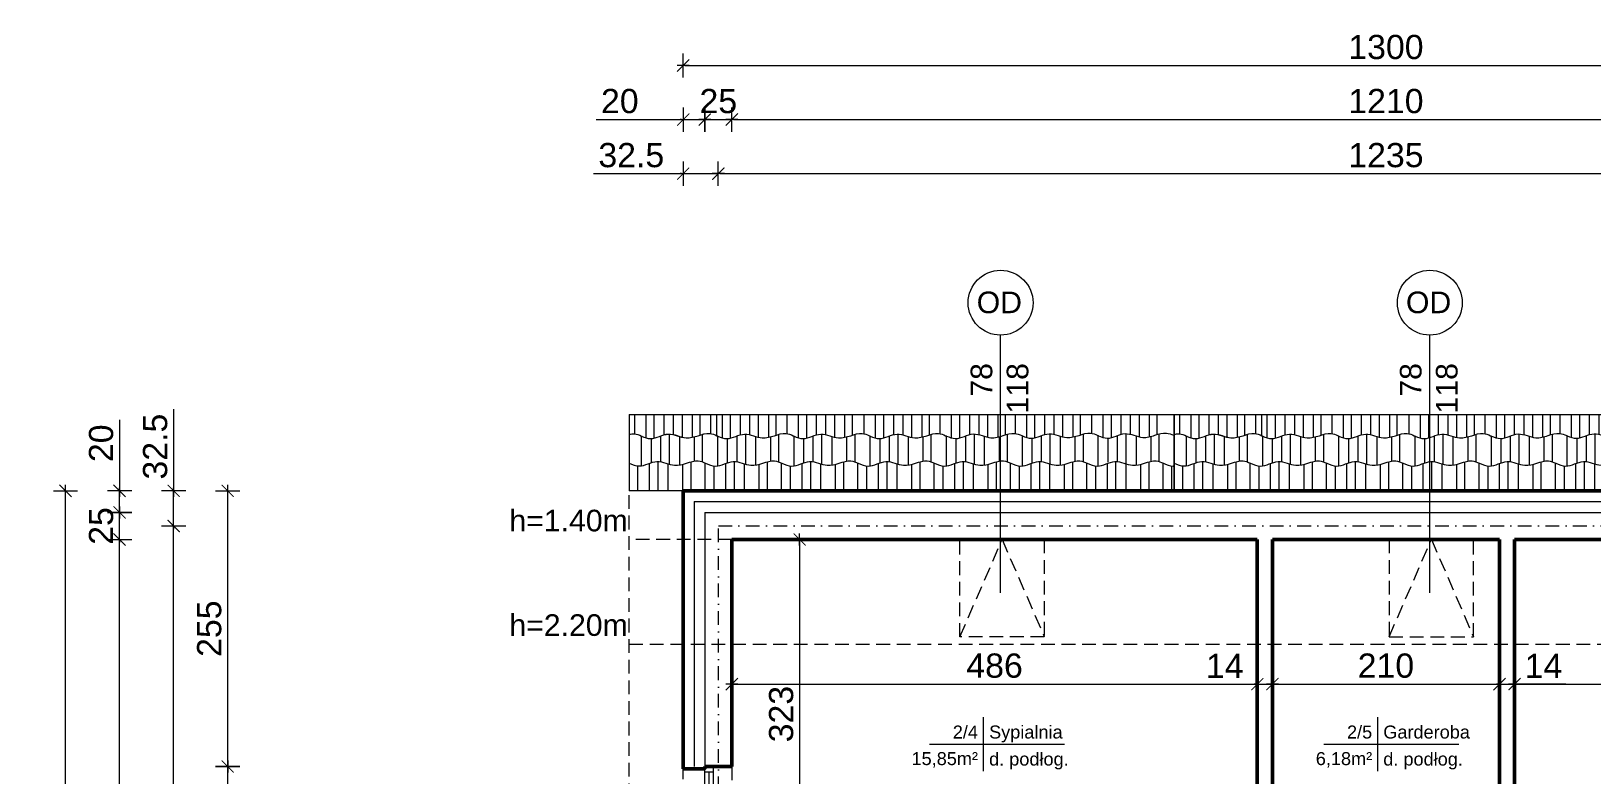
# Model space of a CAD drawing. Header units: millimetres. Extents: x -1610 to 9137, y -6251 to 6358.
# Drawn here: x 2455 to 3899, y 498 to 1186 of the extents above; entities that cross this region are included whole.
import ezdxf

# ---------------------------------------------------------------- set-up
doc = ezdxf.new("R2010")
doc.units = ezdxf.units.MM
doc.linetypes.add('DASHDOT', pattern=[25.4, 12.7, -6.35, 0, -6.35])
doc.linetypes.add('DASHED', pattern=[19.05, 12.7, -6.35])
doc.layers.get('0').update_dxf_attribs({"lineweight": 0})
for name, color, linetype, lineweight in [('A-murowane', 6, 'Continuous', 50), ('A-osie', 7, 'DASHDOT', 5), ('A-p.widokowa', 5, 'Continuous', 15), ('A-p.widokowa-RefEdit0', 5, 'Continuous', 15), ('A-pod', 5, 'DASHED', 15), ('A-schody', 2, 'Continuous', 0), ('A-stolarka', 1, 'Continuous', 5), ('A-w.ocieplenie', 4, 'BATTING', 5), ('A-wykończenie', 4, 'Continuous', 5), ('A17_OPIS_WARSTW', 32, 'Continuous', 9), ('B-opis', 7, 'Continuous', 0)]:
    doc.layers.add(name, color=color, linetype=linetype, lineweight=lineweight)
doc.styles.get("Standard").update_dxf_attribs({"font": 'arial.ttf'})
doc.linetypes.add('BATTING', pattern='A,0.00254,-2.54,[134,ltypeshp.shx,S=2.54,R=0,X=-2.54,Y=0],-5.08,[134,ltypeshp.shx,S=2.54,R=180,X=2.54,Y=0],-2.54', length=10.16254)
doc.dimstyles.new('PM-100', dxfattribs={"dimscale": 2.8, "dimtxt": 8, "dimasz": 0.5, "dimexe": 0, "dimexo": 0, "dimgap": 2, "dimtad": 1, "dimdec": 1, "dimrnd": 0.1, "dimzin": 13, "dimdsep": 46, "dimtxsty": 'Standard', "dimblk": 'Q', "dimcen": 0, "dimse1": 1, "dimse2": 1, "dimclrd": 256, "dimclre": 251, "dimclrt": 41, "dimadec": 1, "dimazin": 0, "dimtfac": 1, "dimtdec": 1, "dimtix": 1, "dimtmove": 1, "dimatfit": 0, "dimldrblk": 'NONE', "dimfxl": 1, "dimtolj": 1, "dimtzin": 13, "dimlwd": -1, "dimlwe": 0, "dimarcsym": 0})

# ---------------------------------------------------------------- blocks, each defined once
blk = doc.blocks.new('A$C386A056A')
at = {"layer": 'A-stolarka'}
for p, q in [((-25, 0), (-25, -90)), ((-17, 0), (-17, -90)), ((-25, -5), (-17, -5)), ((-21, -5), (-21, -85)), ((-25, -85), (-17, -85))]:
    blk.add_line(p, q, dxfattribs=at)
blk = doc.blocks.new('A$C59F40237')
at = {"layer": 'A-p.widokowa-RefEdit0'}
for p, q in [((8.1, 25.6), (8.1, 2.6)), ((18.7, 25.6), (18.7, 0.2)), ((26.4, -1.5), (26.4, 25.6)), ((36.2, 25.6), (36.2, 0.7)), ((49.5, 1.1), (49.5, 25.6)), ((57, -1.2), (57, 25.6)), ((70.1, -0.2), (70.1, 25.6))]:
    blk.add_line(p, q, dxfattribs=at)
blk.add_open_spline([(0, 0), (3.1, 1.3), (11.6, 5), (25.6, -5.2), (40.3, 3.8), (49.5, 1.1), (53.2, 0), (56.8, -1.2), (62.8, -3.2), (68.4, -1), (70.6, 0)], degree=3, knots=[0, 0, 0, 0, 9.666865, 26.644915, 43.34195, 54.677882, 54.677882, 54.677882, 65.547939, 72.653896, 72.653896, 72.653896, 72.653896], dxfattribs=at)
blk = doc.blocks.new('A$C78BC5D11')
at = {"layer": 'A-p.widokowa'}
for p, q in [((0, 27.5), (0, 0)), ((9.1, 24.6), (9.1, 2.2)), ((17.8, 23.7), (17.8, -0.1)), ((25.5, -1.9), (25.5, 25.9)), ((35.3, 26.7), (35.3, 0.3)), ((48.6, 0.7), (48.6, 23.1)), ((56.1, -1.6), (56.1, 23.7))]:
    blk.add_line(p, q, dxfattribs=at)
blk.add_open_spline([(0, 0), (2.8, 1.2), (11, 4.4), (24.7, -5.6), (39.4, 3.5), (48.6, 0.7), (52.4, -0.4), (56, -1.6), (61.9, -3.5), (67.5, -1.4), (69.7, -0.4), (69.7, -0.4), (69.7, -0.4), (69.7, -0.4), (70, -0.2), (70.2, -0.1), (70.5, 0)], degree=3, knots=[73.574951, 73.574951, 73.574951, 73.574951, 82.320761, 99.298811, 115.995846, 127.331778, 127.331778, 127.331778, 138.201835, 145.307792, 145.307792, 145.307792, 145.332598, 145.332598, 145.332598, 146.160665, 146.160665, 146.160665, 146.160665], dxfattribs=at)
blk = doc.blocks.new('A$C3E720E91')
at = {"layer": 'A-p.widokowa'}
for p, q in [((15.4, -18.3), (15.4, 3.2)), ((23.3, 3.6), (23.3, -18.3)), ((32.4, 0.5), (32.4, -18.3)), ((41.1, 0.4), (41.1, -18.4)), ((48.9, -18.3), (48.9, 2.6)), ((58.6, 2.7), (58.6, -18.3)), ((65.6, 0.7), (65.6, -18.3)), ((4.9, -18.3), (4.9, -0.4))]:
    blk.add_line(p, q, dxfattribs=at)
blk = doc.blocks.new('A$C23497A29')
at = {"layer": 'A-p.widokowa'}
for p, q in [((50, 0), (0, 0)), ((0, -70.6), (0, 0)), ((8.1, 0), (8.1, -23)), ((18.7, 0), (18.7, -25.4)), ((26.4, -27.2), (26.4, 0)), ((36.2, 0), (36.2, -24.9)), ((49.5, -24.5), (49.5, 0)), ((57, -26.8), (57, 0)), ((70.1, -25.8), (70.1, 0)), ((501.8, 0), (501.8, -23)), ((504, 0), (504, -70.6)), ((4.9, -70.6), (4.9, -52.7)), ((15.4, -70.6), (15.4, -49.1)), ((23.3, -48.8), (23.3, -70.6)), ((32.4, -51.8), (32.4, -70.6)), ((41.1, -52), (41.1, -70.8)), ((48.9, -70.6), (48.9, -49.7)), ((58.6, -49.6), (58.6, -70.6)), ((65.6, -51.6), (65.6, -70.6)), ((81.1, -51), (81.1, -70.6)), ((0, -70.6), (504, -70.6))]:
    blk.add_line(p, q, dxfattribs=at)
for points, knots in [([(0, -25.6), (3.1, -24.3), (11.6, -20.7), (25.6, -30.8), (40.3, -21.8), (49.5, -24.5), (53.2, -25.6), (56.8, -26.8), (62.8, -28.8), (68.4, -26.7), (70.6, -25.6)], [0, 0, 0, 0, 9.666865, 26.644915, 43.34195, 54.677882, 54.677882, 54.677882, 65.547939, 72.653896, 72.653896, 72.653896, 72.653896]), ([(494.2, -25.6), (496.8, -24.3), (500.2, -22.8), (503.7, -23), (504, -23)], [0, 0, 0, 0, 9.666865, 10.690457, 10.690457, 10.690457, 10.690457]), ([(0, -52.3), (1.6, -52.7), (5.5, -53.1), (9.3, -51.7), (11.5, -50.6), (11.5, -50.6), (11.5, -50.6), (11.5, -50.6), (11.7, -50.5), (12, -50.4), (12.2, -50.2)], [133.300499, 133.300499, 133.300499, 133.300499, 138.201835, 145.307792, 145.307792, 145.307792, 145.332598, 145.332598, 145.332598, 146.160665, 146.160665, 146.160665, 146.160665]), ([(11.5, -50.6), (14.2, -49.4), (22.5, -46.2), (36.2, -56.2), (50.9, -47.2), (60.1, -49.9), (63.8, -51), (67.4, -52.2), (73.4, -54.2), (79, -52), (81.2, -51), (81.2, -51), (81.2, -51), (81.2, -51), (81.4, -50.9), (81.7, -50.7), (82, -50.6)], [73.574951, 73.574951, 73.574951, 73.574951, 82.320761, 99.298811, 115.995846, 127.331778, 127.331778, 127.331778, 138.201835, 145.307792, 145.307792, 145.307792, 145.332598, 145.332598, 145.332598, 146.160665, 146.160665, 146.160665, 146.160665])]:
    blk.add_open_spline(points, degree=3, knots=knots, dxfattribs=at)
for p in [(70.6, -25.6), (141.2, -25.6), (211.8, -25.6), (282.4, -25.6), (353, -25.6), (423.6, -25.6)]:
    blk.add_blockref('A$C59F40237', p, dxfattribs=at)
at = {"layer": 'A-schody'}
for name, p in [('A$C78BC5D11', (11.5, -50.6)), ('A$C78BC5D11', (82, -50.6)), ('A$C78BC5D11', (152.5, -50.6)), ('A$C78BC5D11', (223, -50.6)), ('A$C78BC5D11', (293.5, -50.7)), ('A$C78BC5D11', (363.7, -50.9)), ('A$C78BC5D11', (433.9, -51)), ('A$C3E720E91', (70.5, -52.1)), ('A$C3E720E91', (140.9, -52.3)), ('A$C3E720E91', (212.3, -52.3)), ('A$C3E720E91', (282.6, -52.3)), ('A$C3E720E91', (352, -52.4)), ('A$C3E720E91', (422.7, -52.4))]:
    blk.add_blockref(name, p, dxfattribs=at)
blk = doc.blocks.new('Q')
for p, q in [((-4, 0), (4, 0)), ((0, 8), (0, -8))]:
    blk.add_line(p, q)
at = {"const_width": 0.7}
blk.add_lwpolyline([(4, 4), (-4, -4)], dxfattribs=at)
blk = doc.blocks.new('*D174')
at = {"layer": 'A17_OPIS_WARSTW', "transparency": 16777216}
blk.add_line((3104.7, 582.2), (3587.9, 582.2), dxfattribs=at)
at = {"layer": 'Defpoints', "color": 0, "transparency": 16777216}
for p in [(3103.3, 716), (3589.3, 716), (3589.3, 582.2)]:
    blk.add_point(p, dxfattribs=at)
at = {"layer": 'A17_OPIS_WARSTW', "transparency": 16777216, "xscale": 1.4, "yscale": 1.4, "zscale": 1.4, "rotation": 180}
blk.add_blockref('Q', (3103.3, 582.2), dxfattribs=at)
at = {"layer": 'A17_OPIS_WARSTW', "transparency": 16777216, "xscale": 1.4, "yscale": 1.4, "zscale": 1.4}
blk.add_blockref('Q', (3589.3, 582.2), dxfattribs=at)
at = {"layer": 'A17_OPIS_WARSTW', "color": 41, "transparency": 16777216, "insert": (3346.3, 599.2), "char_height": 22.4, "attachment_point": 5}
blk.add_mtext('\\A1;486', dxfattribs=at)
blk = doc.blocks.new('_None')
blk = doc.blocks.new('*D175')
at = {"layer": 'A17_OPIS_WARSTW', "transparency": 16777216}
for p, q in [((3538.6, 582.2), (3589.3, 582.2)), ((3587.9, 582.2), (3586.5, 582.2)), ((3589.3, 582.2), (3603.3, 582.2)), ((3589.3, 582.2), (3603.3, 582.2)), ((3604.7, 582.2), (3606.1, 582.2))]:
    blk.add_line(p, q, dxfattribs=at)
at = {"layer": 'Defpoints', "color": 0, "transparency": 16777216}
for p in [(3589.3, 716), (3603.3, 716), (3603.3, 582.2)]:
    blk.add_point(p, dxfattribs=at)
at = {"layer": 'A17_OPIS_WARSTW', "transparency": 16777216, "xscale": 1.4, "yscale": 1.4, "zscale": 1.4}
blk.add_blockref('Q', (3589.3, 582.2), dxfattribs=at)
at = {"layer": 'A17_OPIS_WARSTW', "transparency": 16777216, "xscale": 1.4, "yscale": 1.4, "zscale": 1.4, "rotation": 180}
blk.add_blockref('Q', (3603.3, 582.2), dxfattribs=at)
at = {"layer": 'A17_OPIS_WARSTW', "color": 41, "transparency": 16777216, "insert": (3559.2, 599.1), "char_height": 22.4, "attachment_point": 5}
blk.add_mtext('\\A1;14', dxfattribs=at)
blk = doc.blocks.new('*D176')
at = {"layer": 'A17_OPIS_WARSTW', "transparency": 16777216}
blk.add_line((3604.7, 582.2), (3811.9, 582.2), dxfattribs=at)
at = {"layer": 'Defpoints', "color": 0, "transparency": 16777216}
for p in [(3603.3, 716), (3813.3, 716), (3813.3, 582.2)]:
    blk.add_point(p, dxfattribs=at)
at = {"layer": 'A17_OPIS_WARSTW', "transparency": 16777216, "xscale": 1.4, "yscale": 1.4, "zscale": 1.4, "rotation": 180}
blk.add_blockref('Q', (3603.3, 582.2), dxfattribs=at)
at = {"layer": 'A17_OPIS_WARSTW', "transparency": 16777216, "xscale": 1.4, "yscale": 1.4, "zscale": 1.4}
blk.add_blockref('Q', (3813.3, 582.2), dxfattribs=at)
at = {"layer": 'A17_OPIS_WARSTW', "color": 41, "transparency": 16777216, "insert": (3708.3, 599.2), "char_height": 22.4, "attachment_point": 5}
blk.add_mtext('\\A1;210', dxfattribs=at)
blk = doc.blocks.new('*D177')
at = {"layer": 'A17_OPIS_WARSTW', "transparency": 16777216}
for p, q in [((3811.9, 582.2), (3810.5, 582.2)), ((3813.3, 582.2), (3827.3, 582.2)), ((3813.3, 582.2), (3827.3, 582.2)), ((3874.6, 582.2), (3827.3, 582.2)), ((3828.7, 582.2), (3830.1, 582.2))]:
    blk.add_line(p, q, dxfattribs=at)
at = {"layer": 'Defpoints', "color": 0, "transparency": 16777216}
for p in [(3813.3, 716), (3827.3, 716), (3827.3, 582.2)]:
    blk.add_point(p, dxfattribs=at)
at = {"layer": 'A17_OPIS_WARSTW', "transparency": 16777216, "xscale": 1.4, "yscale": 1.4, "zscale": 1.4}
blk.add_blockref('Q', (3813.3, 582.2), dxfattribs=at)
at = {"layer": 'A17_OPIS_WARSTW', "transparency": 16777216, "xscale": 1.4, "yscale": 1.4, "zscale": 1.4, "rotation": 180}
blk.add_blockref('Q', (3827.3, 582.2), dxfattribs=at)
at = {"layer": 'A17_OPIS_WARSTW', "color": 41, "transparency": 16777216, "insert": (3854, 599.1), "char_height": 22.4, "attachment_point": 5}
blk.add_mtext('\\A1;14', dxfattribs=at)
blk = doc.blocks.new('*D178')
at = {"layer": 'A17_OPIS_WARSTW', "transparency": 16777216}
blk.add_line((3828.7, 582.2), (4311.9, 582.2), dxfattribs=at)
at = {"layer": 'Defpoints', "color": 0, "transparency": 16777216}
for p in [(3827.3, 716), (4313.3, 716), (4313.3, 582.2)]:
    blk.add_point(p, dxfattribs=at)
at = {"layer": 'A17_OPIS_WARSTW', "transparency": 16777216, "xscale": 1.4, "yscale": 1.4, "zscale": 1.4, "rotation": 180}
blk.add_blockref('Q', (3827.3, 582.2), dxfattribs=at)
at = {"layer": 'A17_OPIS_WARSTW', "transparency": 16777216, "xscale": 1.4, "yscale": 1.4, "zscale": 1.4}
blk.add_blockref('Q', (4313.3, 582.2), dxfattribs=at)
at = {"layer": 'A17_OPIS_WARSTW', "color": 41, "transparency": 16777216, "insert": (4070.3, 599.2), "char_height": 22.4, "attachment_point": 5}
blk.add_mtext('\\A1;486', dxfattribs=at)
blk = doc.blocks.new('*D182')
at = {"layer": 'A17_OPIS_WARSTW', "transparency": 16777216}
blk.add_line((3166, 714.6), (3166, 394.4), dxfattribs=at)
at = {"layer": 'Defpoints', "color": 0, "transparency": 16777216}
for p in [(3103.3, 716), (3103.3, 393), (3166, 393)]:
    blk.add_point(p, dxfattribs=at)
at = {"layer": 'A17_OPIS_WARSTW', "transparency": 16777216, "xscale": 1.4, "yscale": 1.4, "zscale": 1.4}
for p, rotation in [((3166, 716), 90), ((3166, 393), 270)]:
    blk.add_blockref('Q', p, dxfattribs=dict(at, rotation=rotation))
at = {"layer": 'A17_OPIS_WARSTW', "color": 41, "transparency": 16777216, "insert": (3149, 554.5), "char_height": 22.4, "attachment_point": 5, "rotation": 90}
blk.add_mtext('\\A1;323', dxfattribs=at)
blk = doc.blocks.new('*D209')
at = {"layer": 'A17_OPIS_WARSTW', "transparency": 16777216}
for p, q in [((2975.5, 1054.4), (3058.3, 1054.4)), ((3056.9, 1054.4), (3055.5, 1054.4)), ((3058.3, 1054.4), (3090.8, 1054.4)), ((3058.3, 1054.4), (3090.8, 1054.4)), ((3092.2, 1054.4), (3093.6, 1054.4))]:
    blk.add_line(p, q, dxfattribs=at)
at = {"layer": 'Defpoints', "color": 0, "transparency": 16777216}
for p in [(3090.8, 1054.4), (3058.3, 761), (3090.8, 728.5)]:
    blk.add_point(p, dxfattribs=at)
at = {"layer": 'A17_OPIS_WARSTW', "transparency": 16777216, "xscale": 1.4, "yscale": 1.4, "zscale": 1.4}
blk.add_blockref('Q', (3058.3, 1054.4), dxfattribs=at)
at = {"layer": 'A17_OPIS_WARSTW', "transparency": 16777216, "xscale": 1.4, "yscale": 1.4, "zscale": 1.4, "rotation": 180}
blk.add_blockref('Q', (3090.8, 1054.4), dxfattribs=at)
at = {"layer": 'A17_OPIS_WARSTW', "color": 41, "transparency": 16777216, "insert": (3010.3, 1071.4), "char_height": 22.4, "attachment_point": 5}
blk.add_mtext('\\A1;32.5', dxfattribs=at)
blk = doc.blocks.new('*D210')
at = {"layer": 'A17_OPIS_WARSTW', "transparency": 16777216}
blk.add_line((3092.2, 1054.4), (4324.4, 1054.4), dxfattribs=at)
at = {"layer": 'Defpoints', "color": 0, "transparency": 16777216}
for p in [(4325.8, 1054.4), (3090.8, 728.5), (4325.8, 728.5)]:
    blk.add_point(p, dxfattribs=at)
at = {"layer": 'A17_OPIS_WARSTW', "transparency": 16777216, "xscale": 1.4, "yscale": 1.4, "zscale": 1.4, "rotation": 180}
blk.add_blockref('Q', (3090.8, 1054.4), dxfattribs=at)
at = {"layer": 'A17_OPIS_WARSTW', "transparency": 16777216, "xscale": 1.4, "yscale": 1.4, "zscale": 1.4}
blk.add_blockref('Q', (4325.8, 1054.4), dxfattribs=at)
at = {"layer": 'A17_OPIS_WARSTW', "color": 41, "transparency": 16777216, "insert": (3708.3, 1071.4), "char_height": 22.4, "attachment_point": 5}
blk.add_mtext('\\A1;1235', dxfattribs=at)
blk = doc.blocks.new('*D212')
at = {"layer": 'A17_OPIS_WARSTW', "transparency": 16777216}
for p, q in [((2977.9, 1104.4), (3058.3, 1104.4)), ((3056.9, 1104.4), (3055.5, 1104.4)), ((3058.3, 1104.4), (3078.3, 1104.4)), ((3058.3, 1104.4), (3078.3, 1104.4)), ((3079.7, 1104.4), (3081.1, 1104.4))]:
    blk.add_line(p, q, dxfattribs=at)
at = {"layer": 'Defpoints', "color": 0, "transparency": 16777216}
for p in [(3078.3, 1104.4), (3058.3, 761), (3078.3, 741)]:
    blk.add_point(p, dxfattribs=at)
at = {"layer": 'A17_OPIS_WARSTW', "transparency": 16777216, "xscale": 1.4, "yscale": 1.4, "zscale": 1.4}
blk.add_blockref('Q', (3058.3, 1104.4), dxfattribs=at)
at = {"layer": 'A17_OPIS_WARSTW', "transparency": 16777216, "xscale": 1.4, "yscale": 1.4, "zscale": 1.4, "rotation": 180}
blk.add_blockref('Q', (3078.3, 1104.4), dxfattribs=at)
at = {"layer": 'A17_OPIS_WARSTW', "color": 41, "transparency": 16777216, "insert": (2999.7, 1121.4), "char_height": 22.4, "attachment_point": 5}
blk.add_mtext('\\A1;20', dxfattribs=at)
blk = doc.blocks.new('*D213')
at = {"layer": 'A17_OPIS_WARSTW', "transparency": 16777216}
for p, q in [((3076.9, 1104.4), (3075.5, 1104.4)), ((3078.3, 1104.4), (3103.3, 1104.4)), ((3104.7, 1104.4), (3106.1, 1104.4))]:
    blk.add_line(p, q, dxfattribs=at)
at = {"layer": 'Defpoints', "color": 0, "transparency": 16777216}
for p in [(3103.3, 1104.4), (3078.3, 741), (3103.3, 716)]:
    blk.add_point(p, dxfattribs=at)
at = {"layer": 'A17_OPIS_WARSTW', "transparency": 16777216, "xscale": 1.4, "yscale": 1.4, "zscale": 1.4}
blk.add_blockref('Q', (3078.3, 1104.4), dxfattribs=at)
at = {"layer": 'A17_OPIS_WARSTW', "transparency": 16777216, "xscale": 1.4, "yscale": 1.4, "zscale": 1.4, "rotation": 180}
blk.add_blockref('Q', (3103.3, 1104.4), dxfattribs=at)
at = {"layer": 'A17_OPIS_WARSTW', "color": 41, "transparency": 16777216, "insert": (3090.8, 1121.4), "char_height": 22.4, "attachment_point": 5}
blk.add_mtext('\\A1;25', dxfattribs=at)
blk = doc.blocks.new('*D214')
at = {"layer": 'A17_OPIS_WARSTW', "transparency": 16777216}
blk.add_line((3104.7, 1104.4), (4311.9, 1104.4), dxfattribs=at)
at = {"layer": 'Defpoints', "color": 0, "transparency": 16777216}
for p in [(4313.3, 1104.4), (3103.3, 716), (4313.3, 716)]:
    blk.add_point(p, dxfattribs=at)
at = {"layer": 'A17_OPIS_WARSTW', "transparency": 16777216, "xscale": 1.4, "yscale": 1.4, "zscale": 1.4, "rotation": 180}
blk.add_blockref('Q', (3103.3, 1104.4), dxfattribs=at)
at = {"layer": 'A17_OPIS_WARSTW', "transparency": 16777216, "xscale": 1.4, "yscale": 1.4, "zscale": 1.4}
blk.add_blockref('Q', (4313.3, 1104.4), dxfattribs=at)
at = {"layer": 'A17_OPIS_WARSTW', "color": 41, "transparency": 16777216, "insert": (3708.3, 1121.4), "char_height": 22.4, "attachment_point": 5}
blk.add_mtext('\\A1;1210', dxfattribs=at)
blk = doc.blocks.new('*D217')
at = {"layer": 'A17_OPIS_WARSTW', "transparency": 16777216}
blk.add_line((3059.7, 1154.4), (4356.9, 1154.4), dxfattribs=at)
at = {"layer": 'Defpoints', "color": 0, "transparency": 16777216}
for p in [(4358.3, 1154.4), (3058.3, 761), (4358.3, 761)]:
    blk.add_point(p, dxfattribs=at)
at = {"layer": 'A17_OPIS_WARSTW', "transparency": 16777216, "xscale": 1.4, "yscale": 1.4, "zscale": 1.4, "rotation": 180}
blk.add_blockref('Q', (3058.3, 1154.4), dxfattribs=at)
at = {"layer": 'A17_OPIS_WARSTW', "transparency": 16777216, "xscale": 1.4, "yscale": 1.4, "zscale": 1.4}
blk.add_blockref('Q', (4358.3, 1154.4), dxfattribs=at)
at = {"layer": 'A17_OPIS_WARSTW', "color": 41, "transparency": 16777216, "insert": (3708.3, 1171.4), "char_height": 22.4, "attachment_point": 5}
blk.add_mtext('\\A1;1300', dxfattribs=at)
blk = doc.blocks.new('*D240')
at = {"layer": 'A17_OPIS_WARSTW', "transparency": 16777216}
blk.add_line((2637, 417.4), (2637, 504.6), dxfattribs=at)
at = {"layer": 'Defpoints', "color": 0, "transparency": 16777216}
for p in [(2637, 506), (3090.8, 506), (3090.8, 416)]:
    blk.add_point(p, dxfattribs=at)
at = {"layer": 'A17_OPIS_WARSTW', "transparency": 16777216, "xscale": 1.4, "yscale": 1.4, "zscale": 1.4}
for p, rotation in [((2637, 506), 90), ((2637, 416), 270)]:
    blk.add_blockref('Q', p, dxfattribs=dict(at, rotation=rotation))
at = {"layer": 'A17_OPIS_WARSTW', "color": 41, "transparency": 16777216, "insert": (2620, 461), "char_height": 22.4, "attachment_point": 5, "rotation": 90}
blk.add_mtext('\\A1;90', dxfattribs=at)
blk = doc.blocks.new('*D241')
at = {"layer": 'A17_OPIS_WARSTW', "transparency": 16777216}
blk.add_line((2637, 507.4), (2637, 759.6), dxfattribs=at)
at = {"layer": 'Defpoints', "color": 0, "transparency": 16777216}
for p in [(2637, 761), (3058.3, 761), (3090.8, 506)]:
    blk.add_point(p, dxfattribs=at)
at = {"layer": 'A17_OPIS_WARSTW', "transparency": 16777216, "xscale": 1.4, "yscale": 1.4, "zscale": 1.4}
for p, rotation in [((2637, 761), 90), ((2637, 506), 270)]:
    blk.add_blockref('Q', p, dxfattribs=dict(at, rotation=rotation))
at = {"layer": 'A17_OPIS_WARSTW', "color": 41, "transparency": 16777216, "insert": (2620, 633.5), "char_height": 22.4, "attachment_point": 5, "rotation": 90}
blk.add_mtext('\\A1;255', dxfattribs=at)
blk = doc.blocks.new('*D243')
at = {"layer": 'A17_OPIS_WARSTW', "transparency": 16777216}
blk.add_line((2587, -305.1), (2587, 727.1), dxfattribs=at)
at = {"layer": 'Defpoints', "color": 0, "transparency": 16777216}
for p in [(2587, 728.5), (3090.8, 728.5), (3090.8, -306.5)]:
    blk.add_point(p, dxfattribs=at)
at = {"layer": 'A17_OPIS_WARSTW', "transparency": 16777216, "xscale": 1.4, "yscale": 1.4, "zscale": 1.4}
for p, rotation in [((2587, 728.5), 90), ((2587, -306.5), 270)]:
    blk.add_blockref('Q', p, dxfattribs=dict(at, rotation=rotation))
at = {"layer": 'A17_OPIS_WARSTW', "color": 41, "transparency": 16777216, "insert": (2570, 211), "char_height": 22.4, "attachment_point": 5, "rotation": 90}
blk.add_mtext('\\A1;1035', dxfattribs=at)
blk = doc.blocks.new('*D244')
at = {"layer": 'A17_OPIS_WARSTW', "transparency": 16777216}
for p, q in [((2587, 836.6), (2587, 761)), ((2587, 762.4), (2587, 763.8)), ((2587, 728.5), (2587, 761)), ((2587, 728.5), (2587, 761)), ((2587, 727.1), (2587, 725.7))]:
    blk.add_line(p, q, dxfattribs=at)
at = {"layer": 'Defpoints', "color": 0, "transparency": 16777216}
for p in [(2587, 761), (3058.3, 761), (3090.8, 728.5)]:
    blk.add_point(p, dxfattribs=at)
at = {"layer": 'A17_OPIS_WARSTW', "transparency": 16777216, "xscale": 1.4, "yscale": 1.4, "zscale": 1.4}
for p, rotation in [((2587, 761), 270), ((2587, 728.5), 90)]:
    blk.add_blockref('Q', p, dxfattribs=dict(at, rotation=rotation))
at = {"layer": 'A17_OPIS_WARSTW', "color": 41, "transparency": 16777216, "insert": (2570, 801.9), "char_height": 22.4, "attachment_point": 5, "rotation": 90}
blk.add_mtext('\\A1;32.5', dxfattribs=at)
blk = doc.blocks.new('*D247')
at = {"layer": 'A17_OPIS_WARSTW', "transparency": 16777216}
blk.add_line((2537, -292.6), (2537, 714.6), dxfattribs=at)
at = {"layer": 'Defpoints', "color": 0, "transparency": 16777216}
for p in [(2537, 716), (3103.3, 716), (3103.3, -294)]:
    blk.add_point(p, dxfattribs=at)
at = {"layer": 'A17_OPIS_WARSTW', "transparency": 16777216, "xscale": 1.4, "yscale": 1.4, "zscale": 1.4}
for p, rotation in [((2537, 716), 90), ((2537, -294), 270)]:
    blk.add_blockref('Q', p, dxfattribs=dict(at, rotation=rotation))
at = {"layer": 'A17_OPIS_WARSTW', "color": 41, "transparency": 16777216, "insert": (2520, 211), "char_height": 22.4, "attachment_point": 5, "rotation": 90}
blk.add_mtext('\\A1;1010', dxfattribs=at)
blk = doc.blocks.new('*D248')
at = {"layer": 'A17_OPIS_WARSTW', "transparency": 16777216}
for p, q in [((2537, 742.4), (2537, 743.8)), ((2537, 716), (2537, 741)), ((2537, 714.6), (2537, 713.2))]:
    blk.add_line(p, q, dxfattribs=at)
at = {"layer": 'Defpoints', "color": 0, "transparency": 16777216}
for p in [(2537, 741), (3078.3, 741), (3103.3, 716)]:
    blk.add_point(p, dxfattribs=at)
at = {"layer": 'A17_OPIS_WARSTW', "transparency": 16777216, "xscale": 1.4, "yscale": 1.4, "zscale": 1.4}
for p, rotation in [((2537, 741), 270), ((2537, 716), 90)]:
    blk.add_blockref('Q', p, dxfattribs=dict(at, rotation=rotation))
at = {"layer": 'A17_OPIS_WARSTW', "color": 41, "transparency": 16777216, "insert": (2520, 728.5), "char_height": 22.4, "attachment_point": 5, "rotation": 90}
blk.add_mtext('\\A1;25', dxfattribs=at)
blk = doc.blocks.new('*D249')
at = {"layer": 'A17_OPIS_WARSTW', "transparency": 16777216}
for p, q in [((2537, 826.8), (2537, 761)), ((2537, 762.4), (2537, 763.8)), ((2537, 741), (2537, 761)), ((2537, 741), (2537, 761)), ((2537, 739.6), (2537, 738.2))]:
    blk.add_line(p, q, dxfattribs=at)
at = {"layer": 'Defpoints', "color": 0, "transparency": 16777216}
for p in [(2537, 761), (3058.3, 761), (3078.3, 741)]:
    blk.add_point(p, dxfattribs=at)
at = {"layer": 'A17_OPIS_WARSTW', "transparency": 16777216, "xscale": 1.4, "yscale": 1.4, "zscale": 1.4}
for p, rotation in [((2537, 761), 270), ((2537, 741), 90)]:
    blk.add_blockref('Q', p, dxfattribs=dict(at, rotation=rotation))
at = {"layer": 'A17_OPIS_WARSTW', "color": 41, "transparency": 16777216, "insert": (2520, 805), "char_height": 22.4, "attachment_point": 5, "rotation": 90}
blk.add_mtext('\\A1;20', dxfattribs=at)
blk = doc.blocks.new('*D250')
at = {"layer": 'A17_OPIS_WARSTW', "transparency": 16777216}
blk.add_line((2487, -337.6), (2487, 759.6), dxfattribs=at)
at = {"layer": 'Defpoints', "color": 0, "transparency": 16777216}
for p in [(2487, 761), (3057.8, 761), (3058.3, -339)]:
    blk.add_point(p, dxfattribs=at)
at = {"layer": 'A17_OPIS_WARSTW', "transparency": 16777216, "xscale": 1.4, "yscale": 1.4, "zscale": 1.4}
for p, rotation in [((2487, 761), 90), ((2487, -339), 270)]:
    blk.add_blockref('Q', p, dxfattribs=dict(at, rotation=rotation))
at = {"layer": 'A17_OPIS_WARSTW', "color": 41, "transparency": 16777216, "insert": (2470, 211), "char_height": 22.4, "attachment_point": 5, "rotation": 90}
blk.add_mtext('\\A1;1100', dxfattribs=at)

msp = doc.modelspace()

# ---------------------------------------------------------------- linework, layer by layer
msp.add_line((3103.32, 716), (3103.32, 716))
at = {"layer": 'A-murowane'}
for p, q in [((3058.32, 761), (3058.32, 504)), ((3058.32, 761), (4358.32, 761)), ((3103.32, 716), (3589.32, 716)), ((3103.32, 716), (3103.32, 506)), ((3589.32, 716), (3589.32, 306)), ((3603.32, 716), (3603.32, 306)), ((3603.32, 716), (3813.32, 716)), ((3813.32, 716), (3813.32, 485)), ((3827.32, 716), (3827.32, 485)), ((3827.32, 716), (4313.32, 716)), ((3078.32, 506), (3103.32, 506))]:
    msp.add_line(p, q, dxfattribs=at)
msp.add_lwpolyline([(3078.32, 506), (3078.32, 504), (3058.32, 504)], dxfattribs=at)
at = {"layer": 'A-osie'}
for p, q in [((3090.82, -306.5), (3090.82, 728.5)), ((3090.82, 728.5), (4325.82, 728.5))]:
    msp.add_line(p, q, dxfattribs=at)
at = {"layer": 'A-pod'}
for p, q in [((3008.32, 211), (3008.32, 761)), ((3103.32, 716), (3008.32, 716)), ((3008.32, 619.31), (4408.32, 619.31)), ((3103.32, 506), (3103.32, 416)), ((3058.32, 418), (3058.32, 504))]:
    msp.add_line(p, q, dxfattribs=at)
for points in [[(3314.32, 626), (3314.32, 716), (3392.32, 716), (3392.32, 626)], [(3789.32, 626), (3789.32, 716), (3711.32, 716), (3711.32, 626)]]:
    msp.add_lwpolyline(points, close=True, dxfattribs=at)
for points in [[(3314.32, 626), (3353.32, 716), (3392.32, 626)], [(3711.32, 626), (3750.32, 716), (3789.32, 626)]]:
    msp.add_lwpolyline(points, dxfattribs=at)
at = {"layer": 'A-w.ocieplenie'}
for q in [(4348.32, 751), (3068.32, 506)]:
    msp.add_line((3068.32, 751), q, dxfattribs=at)
at = {"layer": 'A-wykończenie'}
for q in [(3078.32, 506), (4338.32, 741)]:
    msp.add_line((3078.32, 741), q, dxfattribs=at)
at = {"layer": 'B-opis'}
for p, q in [((3351.92, 666.69), (3351.95, 905.5)), ((3748.92, 666.69), (3748.95, 905.5)), ((3336.11, 501.77), (3336.11, 551.77)), ((3700.71, 501.77), (3700.71, 551.77)), ((3286.11, 526.77), (3411.11, 526.77)), ((3650.71, 526.77), (3775.71, 526.77))]:
    msp.add_line(p, q, dxfattribs=at)
for centre in [(3351.87, 935.01), (3748.87, 935.01)]:
    msp.add_circle(centre, 30, dxfattribs=at)

# ---------------------------------------------------------------- block references
at = {"layer": 'A-schody', "xscale": -1, "rotation": 180}
for p in [(3008.32, 761), (3512.32, 761)]:
    msp.add_blockref('A$C23497A29', p, dxfattribs=at)
at = {"layer": 'A-stolarka', "xscale": -1, "rotation": 180}
msp.add_blockref('A$C386A056A', (3103.32, 416), dxfattribs=at)

# ---------------------------------------------------------------- texts
at = {"layer": 'B-opis'}
for s, width, insert, char_height, attachment_point in [('OD', 13.1429, (3371.7, 925.04), 20, 9), ('OD', 13.1429, (3768.7, 925.04), 20, 9), ('2/4', 87.8944, (3330.98, 543.91), 12, 3), ('Sypialnia', 87.8944, (3341.24, 543.91), 12, 1), ('2/5', 87.8944, (3695.58, 543.91), 12, 3), ('Garderoba', 87.8944, (3705.84, 543.91), 12, 1), ('15,85m²', 87.8944, (3330.98, 519.32), 12, 3), ('d. podłog.', 87.8944, (3341.24, 518.91), 12, 1), ('6,18m²', 87.8944, (3695.58, 519.32), 12, 3), ('d. podłog.', 87.8944, (3705.84, 518.91), 12, 1)]:
    msp.add_mtext_dynamic_manual_height_columns(s, width=width, gutter_width=12.5, heights=[0], dxfattribs=dict(at, insert=insert, char_height=char_height, attachment_point=attachment_point))
at = {"layer": 'B-opis', "char_height": 20}
for s, width, insert, attachment_point, rotation in [('78\\P118', 13.1429, (3377.81, 879.15), 9, 90), ('78\\P118', 13.1429, (3774.81, 879.15), 9, 90), ('\\pi-42.933;h=1.40m', 20, (2940.49, 743.5), 1, 0.02045), ('\\pi-42.933;h=2.20m', 20, (2940.49, 646.82), 1, 0.02045)]:
    msp.add_mtext_dynamic_manual_height_columns(s, width=width, gutter_width=12.5, heights=[0], dxfattribs=dict(at, insert=insert, attachment_point=attachment_point, rotation=rotation))

# ---------------------------------------------------------------- dimensions: what is measured, and where the dimension line sits
at = {"layer": 'A17_OPIS_WARSTW'}
for base, p1, p2, picture, middle in [((4358.32, 1154.4), (3058.32, 761), (4358.32, 761), '*D217', (3708.32, 1171.44)), ((3103.32, 1104.4), (3078.32, 741), (3103.32, 716), '*D213', (3090.82, 1121.43)), ((4313.32, 1104.4), (3103.32, 716), (4313.32, 716), '*D214', (3708.32, 1121.43)), ((4325.82, 1054.4), (3090.82, 728.5), (4325.82, 728.5), '*D210', (3708.32, 1071.44)), ((3589.32, 582.21), (3103.32, 716), (3589.32, 716), '*D174', (3346.32, 599.25)), ((3813.32, 582.21), (3603.32, 716), (3813.32, 716), '*D176', (3708.32, 599.25)), ((4313.32, 582.21), (3827.32, 716), (4313.32, 716), '*D178', (4070.32, 599.25))]:
    dim = msp.add_linear_dim(base=base, p1=p1, p2=p2, dimstyle='PM-100', dxfattribs=at)
    dim.commit()
    dim.dimension.update_dxf_attribs({"geometry": picture, "text_midpoint": middle})
for base, p1, p2, picture, middle in [((3078.32, 1104.4), (3058.32, 761), (3078.32, 741), '*D212', (2999.73, 1105.46)), ((3090.82, 1054.4), (3058.32, 761), (3090.82, 728.5), '*D209', (3010.29, 1044.03)), ((3603.32, 582.21), (3589.32, 716), (3603.32, 716), '*D175', (3559.16, 582.21)), ((3827.32, 582.21), (3813.32, 716), (3827.32, 716), '*D177', (3854.03, 588.51))]:
    dim = msp.add_linear_dim(base=base, p1=p1, p2=p2, dimstyle='PM-100', dxfattribs=at)
    dim.commit()
    dim.dimension.update_dxf_attribs({"geometry": picture, "text_midpoint": middle, "dimtype": 160})
for base, p1, picture, middle in [((2537.01, 761), (3078.32, 741), '*D249', (2541.3, 805.04)), ((2587.01, 761), (3090.82, 728.5), '*D244', (2592.05, 801.87))]:
    dim = msp.add_linear_dim(base=base, p1=p1, p2=(3058.32, 761), angle=90, dimstyle='PM-100', dxfattribs=at)
    dim.commit()
    dim.dimension.update_dxf_attribs({"geometry": picture, "text_midpoint": middle, "dimtype": 160})
for base, p1, p2, picture, middle in [((2487.01, 761), (3058.32, -339), (3057.84, 761), '*D250', (2469.98, 211)), ((2637.01, 761), (3090.82, 506), (3058.32, 761), '*D241', (2619.98, 633.5)), ((2537.01, 741), (3103.32, 716), (3078.32, 741), '*D248', (2519.98, 728.5)), ((2537.01, 716), (3103.32, -294), (3103.32, 716), '*D247', (2519.98, 211)), ((2587.01, 728.5), (3090.82, -306.5), (3090.82, 728.5), '*D243', (2569.97, 211)), ((3166.03, 393), (3103.32, 716), (3103.32, 393), '*D182', (3148.99, 554.5)), ((2637.01, 506), (3090.82, 416), (3090.82, 506), '*D240', (2619.98, 461))]:
    dim = msp.add_linear_dim(base=base, p1=p1, p2=p2, angle=90, dimstyle='PM-100', dxfattribs=at)
    dim.commit()
    dim.dimension.update_dxf_attribs({"geometry": picture, "text_midpoint": middle})

doc.saveas('drawing.dxf')
